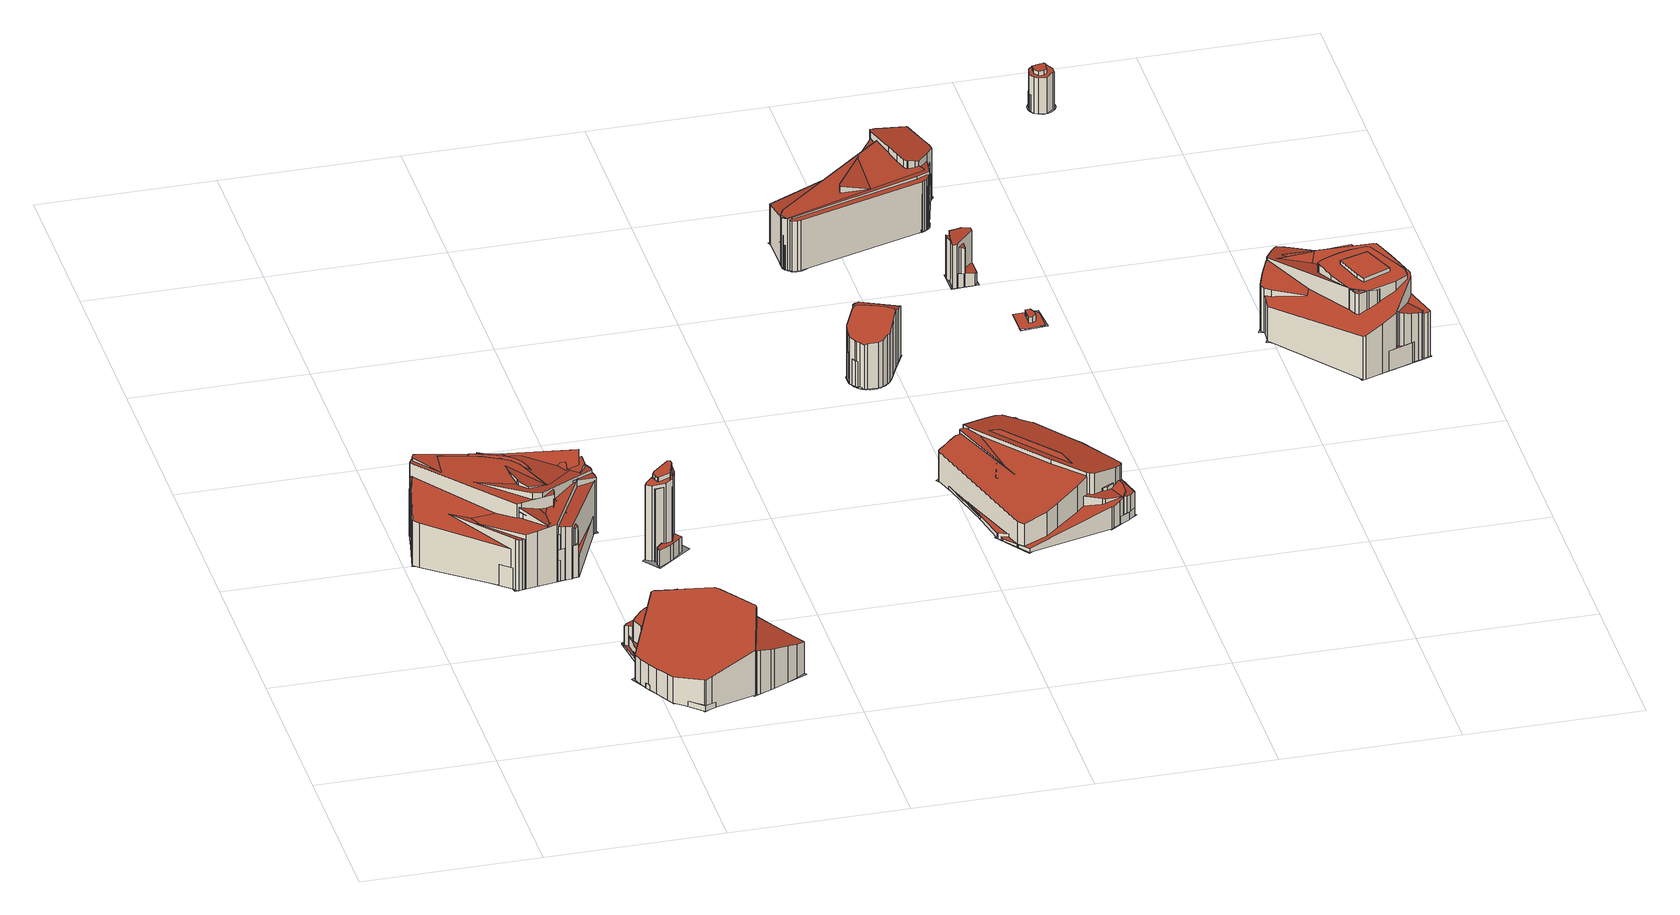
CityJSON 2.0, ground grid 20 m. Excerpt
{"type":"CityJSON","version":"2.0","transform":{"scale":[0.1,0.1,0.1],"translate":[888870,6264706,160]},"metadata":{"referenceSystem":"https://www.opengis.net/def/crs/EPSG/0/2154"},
"CityObjects":{
"building1":{"type":"Building","attributes":{"class":"Building"},"children":["building1-1"]},
"building1-1":{"type":"BuildingPart","parents":["building1"],"geometry":[{"type":"MultiSurface","lod":"2.2","boundaries":[[[0,1,2,3,4,5,6,7,8,9,10,11,12,13,14,15,16,17]],[[18,19,1,0]],[[19,20,2,1]],[[20,21,3,2]],[[21,22,4,3]],[[22,23,5,4]],[[23,24,6,5]],[[24,25,7,6]],[[25,26,8,7]],[[26,27,9,8]],[[27,28,10,9]],[[28,29,11,10]],[[29,30,12,11]],[[30,31,13,12]],[[31,32,14,13]],[[32,33,15,14]],[[33,34,16,15]],[[34,35,17,16]],[[35,18,0,17]],[[36,37,38,39,40,41,42,43,44,45,46]],[[47,48,37,36]],[[48,49,38,37]],[[49,50,39,38]],[[50,51,40,39]],[[51,52,41,40]],[[52,53,42,41]],[[53,54,43,42]],[[54,55,44,43]],[[55,56,45,44]],[[56,57,46,45]],[[57,47,36,46]],[[58,59,60,61,62,63,64,65,66,67,68,69,70,71]],[[72,73,59,58]],[[73,74,60,59]],[[74,75,61,60]],[[75,76,62,61]],[[76,77,63,62]],[[77,78,64,63]],[[78,79,65,64]],[[79,80,66,65]],[[80,81,67,66]],[[81,82,68,67]],[[82,83,69,68]],[[83,84,70,69]],[[84,85,71,70]],[[85,72,58,71]],[[86,87,88,89,90,91,92,93,94,95,96,97,98,99,100,101]],[[102,103,87,86]],[[103,104,88,87]],[[104,105,89,88]],[[105,106,90,89]],[[106,107,91,90]],[[107,108,92,91]],[[108,109,93,92]],[[109,110,94,93]],[[110,111,95,94]],[[111,112,96,95]],[[112,113,97,96]],[[113,114,98,97]],[[114,115,99,98]],[[115,116,100,99]],[[116,117,101,100]],[[117,102,86,101]],[[118,119,120,121,122,123,124,125,126,127,128,129,130]],[[131,132,119,118]],[[132,133,120,119]],[[133,134,121,120]],[[134,135,122,121]],[[135,136,123,122]],[[136,137,124,123]],[[137,138,125,124]],[[138,139,126,125]],[[139,140,127,126]],[[140,141,128,127]],[[141,142,129,128]],[[142,143,130,129]],[[143,131,118,130]],[[144,145,146,147,148,149,150,151,152,153]],[[154,155,145,144]],[[155,156,146,145]],[[156,157,147,146]],[[157,158,148,147]],[[158,159,149,148]],[[159,160,150,149]],[[160,161,151,150]],[[161,162,152,151]],[[162,163,153,152]],[[163,154,144,153]],[[164,165,166,167,168,169,170,171]],[[172,173,165,164]],[[173,174,166,165]],[[174,175,167,166]],[[175,176,168,167]],[[176,177,169,168]],[[177,178,170,169]],[[178,179,171,170]],[[179,172,164,171]],[[180,181,182,183,184,185,186,187,188,189]],[[190,191,181,180]],[[191,192,182,181]],[[192,193,183,182]],[[193,194,184,183]],[[194,195,185,184]],[[195,196,186,185]],[[196,197,187,186]],[[197,57,188,187]],[[57,198,189,188]],[[198,190,180,189]],[[199,200,201,202,203,204,205,206,207,208]],[[209,210,200,199]],[[210,211,201,200]],[[211,212,202,201]],[[212,213,203,202]],[[213,214,204,203]],[[214,215,205,204]],[[215,216,206,205]],[[216,217,207,206]],[[217,218,208,207]],[[218,209,199,208]],[[219,220,221,222,223,224]],[[225,226,220,219]],[[226,227,221,220]],[[227,228,222,221]],[[228,229,223,222]],[[229,230,224,223]],[[230,225,219,224]],[[231,232,233,234,235,236,237]],[[238,239,232,231]],[[239,240,233,232]],[[240,241,234,233]],[[241,242,235,234]],[[242,243,236,235]],[[243,244,237,236]],[[244,238,231,237]],[[245,246,247,248,249,250,251,252,253,254]],[[255,256,246,245]],[[256,257,247,246]],[[257,258,248,247]],[[258,259,249,248]],[[259,260,250,249]],[[260,261,251,250]],[[261,262,252,251]],[[262,263,253,252]],[[263,102,254,253]],[[102,255,245,254]],[[264,265,266,267,268,269]],[[270,271,265,264]],[[271,272,266,265]],[[272,273,267,266]],[[273,274,268,267]],[[274,275,269,268]],[[275,270,264,269]],[[276,277,278,279,280,281,282,283,284,285,286,287,288,289]]],"semantics":{"surfaces":[{"type":"RoofSurface","rf_azimuth":243.93,"rf_slope":17.48},{"type":"WallSurface","on_footprint_edge":true},{"type":"RoofSurface","rf_azimuth":68.18,"rf_slope":12.87},{"type":"RoofSurface","rf_azimuth":166.29,"rf_slope":6.8},{"type":"RoofSurface","rf_azimuth":283.87,"rf_slope":3.32},{"type":"RoofSurface","rf_azimuth":331.69,"rf_slope":8.94},{"type":"RoofSurface","rf_azimuth":49.27,"rf_slope":7.52},{"type":"RoofSurface","rf_azimuth":25.32,"rf_slope":13.85},{"type":"RoofSurface","rf_azimuth":47.59,"rf_slope":1.19},{"type":"RoofSurface","rf_azimuth":213.92,"rf_slope":12.71},{"type":"RoofSurface","rf_azimuth":1.47,"rf_slope":18.39},{"type":"RoofSurface","rf_azimuth":263.68,"rf_slope":17.91},{"type":"RoofSurface","rf_azimuth":240.8,"rf_slope":2.09},{"type":"RoofSurface","rf_azimuth":148.08,"rf_slope":14.8},{"type":"GroundSurface"}],"values":[0,1,1,1,1,1,1,1,1,1,1,1,1,1,1,1,1,1,1,2,1,1,1,1,1,1,1,1,1,1,1,3,1,1,1,1,1,1,1,1,1,1,1,1,1,1,4,1,1,1,1,1,1,1,1,1,1,1,1,1,1,1,1,5,1,1,1,1,1,1,1,1,1,1,1,1,1,6,1,1,1,1,1,1,1,1,1,1,7,1,1,1,1,1,1,1,1,8,1,1,1,1,1,1,1,1,1,1,9,1,1,1,1,1,1,1,1,1,1,10,1,1,1,1,1,1,11,1,1,1,1,1,1,1,12,1,1,1,1,1,1,1,1,1,1,13,1,1,1,1,1,1,14]}}]},
"building2":{"type":"Building","attributes":{"class":"Building"},"children":["building2-1"]},
"building2-1":{"type":"BuildingPart","parents":["building2"],"geometry":[{"type":"MultiSurface","lod":"2.2","boundaries":[[[290,291,292,293,294,295,296,297,298,299,300,301,302,303,304,305,306]],[[307,308,291,290]],[[308,309,292,291]],[[309,310,293,292]],[[310,311,294,293]],[[311,312,295,294]],[[312,313,296,295]],[[313,314,297,296]],[[314,315,298,297]],[[315,316,299,298]],[[316,317,300,299]],[[317,318,301,300]],[[318,319,302,301]],[[319,320,303,302]],[[320,321,304,303]],[[321,322,305,304]],[[322,323,306,305]],[[323,307,290,306]],[[324,325,326,327,328,329,330,331,332,333,334,335,336,337,338,339,340,341,342,343]],[[344,345,325,324]],[[345,346,326,325]],[[346,347,327,326]],[[347,348,328,327]],[[348,349,329,328]],[[349,350,330,329]],[[350,351,331,330]],[[351,352,332,331]],[[352,353,333,332]],[[353,354,334,333]],[[354,355,335,334]],[[355,356,336,335]],[[356,357,337,336]],[[357,358,338,337]],[[358,359,339,338]],[[359,360,340,339]],[[360,361,341,340]],[[361,362,342,341]],[[362,363,343,342]],[[363,344,324,343]],[[364,365,366,367,368,369,370,371,372,373,374,375,376]],[[377,378,365,364]],[[378,379,366,365]],[[379,380,367,366]],[[380,381,368,367]],[[381,382,369,368]],[[382,383,370,369]],[[383,384,371,370]],[[384,385,372,371]],[[385,386,373,372]],[[386,387,374,373]],[[387,388,375,374]],[[388,389,376,375]],[[389,377,364,376]],[[390,391,392,393,394,395,396,397,398,399,400,401,402,403,404,405]],[[406,407,391,390]],[[407,408,392,391]],[[408,409,393,392]],[[409,410,394,393]],[[410,353,395,394]],[[353,411,396,395]],[[411,412,397,396]],[[412,413,398,397]],[[413,414,399,398]],[[414,415,400,399]],[[415,416,401,400]],[[416,417,402,401]],[[417,418,403,402]],[[418,419,404,403]],[[419,420,405,404]],[[420,406,390,405]],[[421,422,423,424,425,426,427,428,429,430,431]],[[432,433,422,421]],[[433,434,423,422]],[[434,435,424,423]],[[435,436,425,424]],[[436,437,426,425]],[[437,438,427,426]],[[438,439,428,427]],[[439,440,429,428]],[[440,441,430,429]],[[441,442,431,430]],[[442,432,421,431]],[[443,444,445,446,447,448,449,450,451,452,453,454,455]],[[456,457,444,443]],[[457,458,445,444]],[[458,459,446,445]],[[459,460,447,446]],[[460,461,448,447]],[[461,462,449,448]],[[462,463,450,449]],[[463,464,451,450]],[[464,465,452,451]],[[465,466,453,452]],[[466,467,454,453]],[[467,468,455,454]],[[468,456,443,455]],[[469,470,471,472,473,474,475,476]],[[477,478,470,469]],[[478,458,471,470]],[[458,479,472,471]],[[479,480,473,472]],[[480,481,474,473]],[[481,482,475,474]],[[482,483,476,475]],[[483,477,469,476]],[[484,485,486,487,488,489,490,491,492,493,494,495,496,497,498,456,499,500,501]]],"semantics":{"surfaces":[{"type":"RoofSurface","rf_azimuth":207.4,"rf_slope":17.9},{"type":"WallSurface","on_footprint_edge":true},{"type":"RoofSurface","rf_azimuth":32.47,"rf_slope":13.59},{"type":"RoofSurface","rf_azimuth":210.24,"rf_slope":16.22},{"type":"RoofSurface","rf_azimuth":59.75,"rf_slope":1.29},{"type":"RoofSurface","rf_azimuth":123.87,"rf_slope":18.59},{"type":"RoofSurface","rf_azimuth":122.78,"rf_slope":5.75},{"type":"RoofSurface","rf_azimuth":227.84,"rf_slope":3.26},{"type":"GroundSurface"}],"values":[0,1,1,1,1,1,1,1,1,1,1,1,1,1,1,1,1,1,2,1,1,1,1,1,1,1,1,1,1,1,1,1,1,1,1,1,1,1,1,3,1,1,1,1,1,1,1,1,1,1,1,1,1,4,1,1,1,1,1,1,1,1,1,1,1,1,1,1,1,1,5,1,1,1,1,1,1,1,1,1,1,1,6,1,1,1,1,1,1,1,1,1,1,1,1,1,7,1,1,1,1,1,1,1,1,8]}}]},
"building3":{"type":"Building","attributes":{"class":"Building"},"children":["building3-1"]},
"building3-1":{"type":"BuildingPart","parents":["building3"],"geometry":[{"type":"MultiSurface","lod":"2.2","boundaries":[[[502,503,504,505,506,507,508,509]],[[510,511,503,502]],[[511,512,504,503]],[[512,513,505,504]],[[513,514,506,505]],[[514,515,507,506]],[[515,516,508,507]],[[516,517,509,508]],[[517,510,502,509]],[[518,519,520,521,522,523,524,525]],[[526,527,519,518]],[[527,528,520,519]],[[528,529,521,520]],[[529,530,522,521]],[[530,531,523,522]],[[531,532,524,523]],[[532,533,525,524]],[[533,526,518,525]],[[534,535,536,537,538,539,540,541,542]],[[543,544,535,534]],[[544,545,536,535]],[[545,546,537,536]],[[546,547,538,537]],[[547,548,539,538]],[[548,549,540,539]],[[549,550,541,540]],[[550,551,542,541]],[[551,543,534,542]],[[552,553,554,555,556,557,558,559]],[[560,561,553,552]],[[561,562,554,553]],[[562,563,555,554]],[[563,564,556,555]],[[564,565,557,556]],[[565,566,558,557]],[[566,567,559,558]],[[567,560,552,559]],[[568,569,570,571]]],"semantics":{"surfaces":[{"type":"RoofSurface","rf_azimuth":249.09,"rf_slope":17.96},{"type":"WallSurface","on_footprint_edge":true},{"type":"RoofSurface","rf_azimuth":351.91,"rf_slope":4.86},{"type":"RoofSurface","rf_azimuth":251.29,"rf_slope":13.87},{"type":"RoofSurface","rf_azimuth":246.13,"rf_slope":12.36},{"type":"GroundSurface"}],"values":[0,1,1,1,1,1,1,1,1,2,1,1,1,1,1,1,1,1,3,1,1,1,1,1,1,1,1,1,4,1,1,1,1,1,1,1,1,5]}}]},
"building4":{"type":"Building","attributes":{"class":"Building"},"children":["building4-1"]},
"building4-1":{"type":"BuildingPart","parents":["building4"],"geometry":[{"type":"MultiSurface","lod":"2.2","boundaries":[[[572,573,574,575,576,577,578,579,580,581,582,583,584,585,586,587,588,589,590,591]],[[592,593,573,572]],[[593,594,574,573]],[[594,595,575,574]],[[595,596,576,575]],[[596,597,577,576]],[[597,598,578,577]],[[598,599,579,578]],[[599,600,580,579]],[[600,601,581,580]],[[601,602,582,581]],[[602,603,583,582]],[[603,604,584,583]],[[604,605,585,584]],[[605,606,586,585]],[[606,607,587,586]],[[607,608,588,587]],[[608,609,589,588]],[[609,610,590,589]],[[610,611,591,590]],[[611,592,572,591]],[[612,613,614,615,616,617,618,619,620]],[[621,622,613,612]],[[622,623,614,613]],[[623,624,615,614]],[[624,625,616,615]],[[625,626,617,616]],[[626,627,618,617]],[[627,628,619,618]],[[628,629,620,619]],[[629,621,612,620]],[[630,631,632,633,634,635,636,637,638,639,640]],[[641,592,631,630]],[[592,594,632,631]],[[594,642,633,632]],[[642,643,634,633]],[[643,644,635,634]],[[644,645,636,635]],[[645,646,637,636]],[[646,647,638,637]],[[647,648,639,638]],[[648,649,640,639]],[[649,641,630,640]],[[650,651,652,653,654,655,656]],[[657,651,650]],[[658,652,651]],[[658,643,653,652]],[[643,659,654,653]],[[659,660,655,654]],[[660,661,656,655]],[[661,657,650,656]],[[662,663,664,648,611,665,666,667,668,669,670,671,672,673,674,675,676,677,678,658,679,680,681,682,683,684,685,686,687,688,689,690,691,692,693,694,695,696,603,697,698,699,700]]],"semantics":{"surfaces":[{"type":"RoofSurface","rf_azimuth":244.62,"rf_slope":16.17},{"type":"WallSurface","on_footprint_edge":true},{"type":"RoofSurface","rf_azimuth":64.57,"rf_slope":18.96},{"type":"RoofSurface","rf_azimuth":246.04,"rf_slope":14.29},{"type":"RoofSurface","rf_azimuth":198.31,"rf_slope":19.54},{"type":"GroundSurface"}],"values":[0,1,1,1,1,1,1,1,1,1,1,1,1,1,1,1,1,1,1,1,1,2,1,1,1,1,1,1,1,1,1,3,1,1,1,1,1,1,1,1,1,1,1,4,1,1,1,1,1,1,1,5]}}]},
"building5":{"type":"Building","attributes":{"class":"Building"},"children":["building5-1"]},
"building5-1":{"type":"BuildingPart","parents":["building5"],"geometry":[{"type":"MultiSurface","lod":"2.2","boundaries":[[[701,702,703,704,705,706,707,708,709,710,711,712,713,714,715,716,717,718]],[[719,720,702,701]],[[720,721,703,702]],[[721,722,704,703]],[[722,723,705,704]],[[723,724,706,705]],[[724,725,707,706]],[[725,726,708,707]],[[726,727,709,708]],[[727,728,710,709]],[[728,729,711,710]],[[729,730,712,711]],[[730,731,713,712]],[[731,732,714,713]],[[732,733,715,714]],[[733,734,716,715]],[[734,735,717,716]],[[735,736,718,717]],[[736,719,701,718]],[[737,738,739,740,741,742,743,744,745,746,747,748,749,750,751,752,753]],[[754,755,738,737]],[[755,756,739,738]],[[756,757,740,739]],[[757,758,741,740]],[[758,759,742,741]],[[759,760,743,742]],[[760,761,744,743]],[[761,762,745,744]],[[762,763,746,745]],[[763,764,747,746]],[[764,765,748,747]],[[765,766,749,748]],[[766,767,750,749]],[[767,768,751,750]],[[768,769,752,751]],[[769,770,753,752]],[[770,754,737,753]],[[771,772,773,774,775,776,777,778,779,780,781,782,783,784,785,786]],[[754,787,772,771]],[[787,788,773,772]],[[788,789,774,773]],[[789,790,775,774]],[[790,791,776,775]],[[791,792,777,776]],[[792,793,778,777]],[[793,794,779,778]],[[794,795,780,779]],[[795,796,781,780]],[[796,797,782,781]],[[797,798,783,782]],[[798,799,784,783]],[[799,800,785,784]],[[800,801,786,785]],[[801,754,771,786]],[[802,803,804,805,806,807,808,809,810,811,812,813,814,815]],[[816,817,803,802]],[[817,818,804,803]],[[818,819,805,804]],[[819,820,806,805]],[[820,821,807,806]],[[821,822,808,807]],[[822,823,809,808]],[[823,824,810,809]],[[824,825,811,810]],[[825,826,812,811]],[[826,827,813,812]],[[827,828,814,813]],[[828,829,815,814]],[[829,816,802,815]],[[830,831,832,833,834,835,836,837,838,839,840,841,842,843,844]],[[845,846,831,830]],[[846,847,832,831]],[[847,848,833,832]],[[848,849,834,833]],[[849,790,835,834]],[[790,850,836,835]],[[850,851,837,836]],[[851,852,838,837]],[[852,853,839,838]],[[853,854,840,839]],[[854,855,841,840]],[[855,856,842,841]],[[856,857,843,842]],[[857,858,844,843]],[[858,845,830,844]],[[859,860,861,862,863,864,865,866,867,868,869]],[[870,871,860,859]],[[871,872,861,860]],[[872,873,862,861]],[[873,874,863,862]],[[874,875,864,863]],[[875,876,865,864]],[[876,877,866,865]],[[877,878,867,866]],[[878,879,868,867]],[[879,880,869,868]],[[880,870,859,869]],[[881,882,883,731,884,885,731,886,887,888,889,890,891,892,893,894,895,896,897,898,899]]],"semantics":{"surfaces":[{"type":"RoofSurface","rf_azimuth":47.45,"rf_slope":13.22},{"type":"WallSurface","on_footprint_edge":true},{"type":"RoofSurface","rf_azimuth":203.63,"rf_slope":14.9},{"type":"RoofSurface","rf_azimuth":196.4,"rf_slope":11.99},{"type":"RoofSurface","rf_azimuth":30.81,"rf_slope":6.17},{"type":"RoofSurface","rf_azimuth":122.48,"rf_slope":1.97},{"type":"RoofSurface","rf_azimuth":326,"rf_slope":4.4},{"type":"GroundSurface"}],"values":[0,1,1,1,1,1,1,1,1,1,1,1,1,1,1,1,1,1,1,2,1,1,1,1,1,1,1,1,1,1,1,1,1,1,1,1,1,3,1,1,1,1,1,1,1,1,1,1,1,1,1,1,1,1,4,1,1,1,1,1,1,1,1,1,1,1,1,1,1,5,1,1,1,1,1,1,1,1,1,1,1,1,1,1,1,6,1,1,1,1,1,1,1,1,1,1,1,7]}}]},
"building6":{"type":"Building","attributes":{"class":"Building"},"children":["building6-1"]},
"building6-1":{"type":"BuildingPart","parents":["building6"],"geometry":[{"type":"MultiSurface","lod":"2.2","boundaries":[[[900,901,902,903,904,905,906,907,908]],[[909,910,901,900]],[[910,911,902,901]],[[911,912,903,902]],[[912,913,904,903]],[[913,914,905,904]],[[914,915,906,905]],[[915,916,907,906]],[[916,917,908,907]],[[917,909,900,908]],[[918,919,920,921,922,923,924,925,926,927,928,929,930,931,932,933]],[[934,935,919,918]],[[935,936,920,919]],[[936,937,921,920]],[[937,938,922,921]],[[938,939,923,922]],[[939,940,924,923]],[[940,941,925,924]],[[941,942,926,925]],[[942,943,927,926]],[[943,944,928,927]],[[944,945,929,928]],[[945,915,930,929]],[[915,946,931,930]],[[946,947,932,931]],[[947,948,933,932]],[[948,934,918,933]],[[949,950,951,952,953,954,955,956,957,958,959,960,961]],[[962,963,950,949]],[[963,964,951,950]],[[964,965,952,951]],[[965,966,953,952]],[[966,967,954,953]],[[967,968,955,954]],[[968,969,956,955]],[[969,970,957,956]],[[970,971,958,957]],[[971,972,959,958]],[[972,973,960,959]],[[973,974,961,960]],[[974,962,949,961]],[[975,976,977,978,979,980,981,982,983]],[[917,976,975]],[[984,978,977]],[[984,985,979,978]],[[985,986,980,979]],[[986,987,981,980]],[[987,988,982,981]],[[988,989,983,982]],[[989,917,975,983]],[[990,991,992,993,994,995,996]],[[997,998,991,990]],[[998,999,992,991]],[[999,1000,993,992]],[[1000,1001,994,993]],[[1001,1002,995,994]],[[1002,1003,996,995]],[[1003,997,990,996]],[[1004,1005,1006,1007,1008,1009]],[[1010,1011,1005,1004]],[[1011,1012,1006,1005]],[[1012,1013,1007,1006]],[[1013,1014,1008,1007]],[[1014,972,1009,1008]],[[972,1010,1004,1009]],[[1015,1016,1017,1018,1019,1020,1021,1022,1023,1024]],[[1025,1026,1016,1015]],[[1026,1027,1017,1016]],[[1027,1028,1018,1017]],[[1028,1029,1019,1018]],[[1029,1030,1020,1019]],[[1030,1031,1021,1020]],[[1031,1032,1022,1021]],[[1032,1033,1023,1022]],[[1033,1010,1024,1023]],[[1010,1025,1015,1024]],[[1034,1035,1036,1037,1038,1039,1040,1041]],[[1011,998,1035,1034]],[[998,1042,1036,1035]],[[1042,1043,1037,1036]],[[1043,1014,1038,1037]],[[1014,1044,1039,1038]],[[1044,1045,1040,1039]],[[1045,1046,1041,1040]],[[1046,1011,1034,1041]],[[1047,1048,1049,1050,1051,1052]],[[1053,966,1048,1047]],[[966,1029,1049,1048]],[[1029,1054,1050,1049]],[[1054,1055,1051,1050]],[[1055,1056,1052,1051]],[[1056,1053,1047,1052]],[[1057,1058,1059,1060,1061,1062,1063,1064,1065,1066,1067,1068,1069,1070,1071,962,997,909,1072,1073,1074,1075,998,1076,910,1077,1078,1079,1080,1081,1082,1083,1084,1085,1086,1087,1088,1089,1090,1091,1092,1093,1094,1095,1096,1097,1098,1099,1100,1101,1102,1103,1104,1105,1106,1107,1108,1109,1110,1111,1112,1113,1114,1115,1116,1117,1118,1119,1120,1121,1122,1123,1124,1125,1126,1127,1128,1129,1130,1131,1132,1133,1134,1135,1136,1137,1138,1139,1140,1141,1142,1143,1144,1145,1146,1147,1148,1149,1150,1151,1152,1153,1154,1155,1156,1157,1158,1159,1160,1161,1162,1163,1164,1165,1166,1167,1168,1169,1170,1171]]],"semantics":{"surfaces":[{"type":"RoofSurface","rf_azimuth":109.28,"rf_slope":15.43},{"type":"WallSurface","on_footprint_edge":true},{"type":"RoofSurface","rf_azimuth":16.4,"rf_slope":14.07},{"type":"RoofSurface","rf_azimuth":287.17,"rf_slope":4.71},{"type":"RoofSurface","rf_azimuth":286.15,"rf_slope":19.5},{"type":"RoofSurface","rf_azimuth":132.93,"rf_slope":16},{"type":"RoofSurface","rf_azimuth":144.01,"rf_slope":5.18},{"type":"RoofSurface","rf_azimuth":76.67,"rf_slope":5.23},{"type":"RoofSurface","rf_azimuth":300.24,"rf_slope":18.59},{"type":"RoofSurface","rf_azimuth":343.13,"rf_slope":15.36},{"type":"GroundSurface"}],"values":[0,1,1,1,1,1,1,1,1,1,2,1,1,1,1,1,1,1,1,1,1,1,1,1,1,1,1,3,1,1,1,1,1,1,1,1,1,1,1,1,1,4,1,1,1,1,1,1,1,1,5,1,1,1,1,1,1,1,6,1,1,1,1,1,1,7,1,1,1,1,1,1,1,1,1,1,8,1,1,1,1,1,1,1,1,9,1,1,1,1,1,1,10]}}]},
"building7":{"type":"Building","attributes":{"class":"Building"},"children":["building7-1"]},
"building7-1":{"type":"BuildingPart","parents":["building7"],"geometry":[{"type":"MultiSurface","lod":"2.2","boundaries":[[[1172,1173,1174,1175,1176,1177,1178,1179,1180,1181]],[[1182,1183,1173,1172]],[[1183,1184,1174,1173]],[[1184,1185,1175,1174]],[[1185,1186,1176,1175]],[[1186,1187,1177,1176]],[[1187,1188,1178,1177]],[[1188,1189,1179,1178]],[[1189,1190,1180,1179]],[[1190,1191,1181,1180]],[[1191,1182,1172,1181]],[[1192,1193,1194,1195,1196,1197,1198,1199,1200,1201,1202]],[[1203,1204,1193,1192]],[[1204,1205,1194,1193]],[[1205,1206,1195,1194]],[[1206,1207,1196,1195]],[[1207,1208,1197,1196]],[[1208,1209,1198,1197]],[[1209,1210,1199,1198]],[[1210,1211,1200,1199]],[[1211,1212,1201,1200]],[[1212,1213,1202,1201]],[[1213,1203,1192,1202]],[[1214,1215,1216,1217,1218,1219,1220]],[[1221,1222,1215,1214]],[[1222,1223,1216,1215]],[[1223,1224,1217,1216]],[[1224,1225,1218,1217]],[[1225,1226,1219,1218]],[[1226,1227,1220,1219]],[[1227,1221,1214,1220]],[[1228,1229,1230,1231]]],"semantics":{"surfaces":[{"type":"RoofSurface","rf_azimuth":329.8,"rf_slope":9.79},{"type":"WallSurface","on_footprint_edge":true},{"type":"RoofSurface","rf_azimuth":2.1,"rf_slope":8.62},{"type":"RoofSurface","rf_azimuth":327.45,"rf_slope":9.77},{"type":"GroundSurface"}],"values":[0,1,1,1,1,1,1,1,1,1,1,2,1,1,1,1,1,1,1,1,1,1,1,3,1,1,1,1,1,1,1,4]}}]},
"building8":{"type":"Building","attributes":{"class":"Building"},"children":["building8-1"]},
"building8-1":{"type":"BuildingPart","parents":["building8"],"geometry":[{"type":"MultiSurface","lod":"2.2","boundaries":[[[1232,1233,1234,1235,1236,1237,1238,1239,1240,1241,1242,1243,1244]],[[1245,1246,1233,1232]],[[1246,1247,1234,1233]],[[1247,1248,1235,1234]],[[1248,1249,1236,1235]],[[1249,1250,1237,1236]],[[1250,1251,1238,1237]],[[1251,1252,1239,1238]],[[1252,1253,1240,1239]],[[1253,1254,1241,1240]],[[1254,1255,1242,1241]],[[1255,1256,1243,1242]],[[1256,1257,1244,1243]],[[1257,1245,1232,1244]],[[1258,1259,1260,1261,1262,1263,1264,1265,1266,1267]],[[1268,1269,1259,1258]],[[1269,1270,1260,1259]],[[1270,1271,1261,1260]],[[1271,1272,1262,1261]],[[1272,1273,1263,1262]],[[1273,1274,1264,1263]],[[1274,1275,1265,1264]],[[1275,1276,1266,1265]],[[1276,1277,1267,1266]],[[1277,1268,1258,1267]],[[1278,1279,1256,1280]]],"semantics":{"surfaces":[{"type":"RoofSurface","rf_azimuth":239.46,"rf_slope":1.32},{"type":"WallSurface","on_footprint_edge":true},{"type":"RoofSurface","rf_azimuth":194.77,"rf_slope":6.27},{"type":"GroundSurface"}],"values":[0,1,1,1,1,1,1,1,1,1,1,1,1,1,2,1,1,1,1,1,1,1,1,1,1,3]}}]},
"building9":{"type":"Building","attributes":{"class":"Building"},"children":["building9-1"]},
"building9-1":{"type":"BuildingPart","parents":["building9"],"geometry":[{"type":"MultiSurface","lod":"2.2","boundaries":[[[1281,1282,1283,1284,1285,1286,1287,1288,1289,1290,1291,1292,1293]],[[1294,1295,1282,1281]],[[1295,1296,1283,1282]],[[1296,1297,1284,1283]],[[1297,1298,1285,1284]],[[1298,1299,1286,1285]],[[1299,1300,1287,1286]],[[1300,1301,1288,1287]],[[1301,1302,1289,1288]],[[1302,1303,1290,1289]],[[1303,1304,1291,1290]],[[1304,1305,1292,1291]],[[1305,1306,1293,1292]],[[1306,1294,1281,1293]],[[1307,1308,1309,1310,1311,1312,1313,1314,1315,1316,1317]],[[1318,1319,1308,1307]],[[1319,1320,1309,1308]],[[1320,1321,1310,1309]],[[1321,1322,1311,1310]],[[1322,1323,1312,1311]],[[1323,1324,1313,1312]],[[1324,1325,1314,1313]],[[1325,1326,1315,1314]],[[1326,1327,1316,1315]],[[1327,1328,1317,1316]],[[1328,1318,1307,1317]],[[1329,1330,1331,1332,1333,1334,1335,1336,1337]],[[1338,1339,1330,1329]],[[1339,1340,1331,1330]],[[1340,1341,1332,1331]],[[1341,1342,1333,1332]],[[1342,1343,1334,1333]],[[1343,1344,1335,1334]],[[1344,1345,1336,1335]],[[1345,1346,1337,1336]],[[1346,1338,1329,1337]],[[1347,1348,1349,1350,1351,1352,1353,1354,1355,1356,1357,1358,1359,1360,1361,1295,1296,1362]]],"semantics":{"surfaces":[{"type":"RoofSurface","rf_azimuth":184.64,"rf_slope":3.96},{"type":"WallSurface","on_footprint_edge":true},{"type":"RoofSurface","rf_azimuth":161.16,"rf_slope":4.45},{"type":"RoofSurface","rf_azimuth":126.12,"rf_slope":12.48},{"type":"GroundSurface"}],"values":[0,1,1,1,1,1,1,1,1,1,1,1,1,1,2,1,1,1,1,1,1,1,1,1,1,1,3,1,1,1,1,1,1,1,1,1,4]}}]},
"building10":{"type":"Building","attributes":{"class":"Building"},"children":["building10-1"]},
"building10-1":{"type":"BuildingPart","parents":["building10"],"geometry":[{"type":"MultiSurface","lod":"2.2","boundaries":[[[1363,1364,1365,1366,1367,1368,1369,1370,1371,1372,1373,1374,1375,1376,1377,1378,1379,1380,1381,1382,1383,1384,1385]],[[1386,1387,1364,1363]],[[1387,1388,1365,1364]],[[1388,1389,1366,1365]],[[1389,1390,1367,1366]],[[1390,1391,1368,1367]],[[1391,1392,1369,1368]],[[1392,1393,1370,1369]],[[1393,1394,1371,1370]],[[1394,1395,1372,1371]],[[1395,1396,1373,1372]],[[1396,1397,1374,1373]],[[1397,1398,1375,1374]],[[1398,1399,1376,1375]],[[1399,1400,1377,1376]],[[1400,1401,1378,1377]],[[1401,1402,1379,1378]],[[1402,1403,1380,1379]],[[1403,1404,1381,1380]],[[1404,1405,1382,1381]],[[1405,1406,1383,1382]],[[1406,1407,1384,1383]],[[1407,1408,1385,1384]],[[1408,1386,1363,1385]],[[1409,1410,1411,1412,1413,1414,1415,1416,1417,1418,1419,1420,1421,1422,1423]],[[1424,1425,1410,1409]],[[1425,1426,1411,1410]],[[1426,1427,1412,1411]],[[1427,1428,1413,1412]],[[1428,1429,1414,1413]],[[1429,1430,1415,1414]],[[1430,1431,1416,1415]],[[1431,1432,1417,1416]],[[1432,1433,1418,1417]],[[1433,1434,1419,1418]],[[1434,1435,1420,1419]],[[1435,1436,1421,1420]],[[1436,1437,1422,1421]],[[1437,1438,1423,1422]],[[1438,1424,1409,1423]],[[1439,1440,1441,1442,1443,1444,1445,1446,1447,1448,1449,1450,1451,1452,1453,1454,1455,1456]],[[1457,1458,1440,1439]],[[1458,1459,1441,1440]],[[1459,1460,1442,1441]],[[1460,1461,1443,1442]],[[1461,1462,1444,1443]],[[1462,1463,1445,1444]],[[1463,1464,1446,1445]],[[1464,1465,1447,1446]],[[1465,1466,1448,1447]],[[1466,1467,1449,1448]],[[1467,1468,1450,1449]],[[1468,1469,1451,1450]],[[1469,1470,1452,1451]],[[1470,1471,1453,1452]],[[1471,1472,1454,1453]],[[1472,1473,1455,1454]],[[1473,1474,1456,1455]],[[1474,1457,1439,1456]],[[1475,1476,1477,1478,1479,1480,1481,1482,1483,1484,1485]],[[1486,1487,1476,1475]],[[1487,1488,1477,1476]],[[1488,1489,1478,1477]],[[1489,1490,1479,1478]],[[1490,1491,1480,1479]],[[1491,1492,1481,1480]],[[1492,1493,1482,1481]],[[1493,1494,1483,1482]],[[1494,1495,1484,1483]],[[1495,1496,1485,1484]],[[1496,1486,1475,1485]],[[1497,1498,1499,1500,1501,1502,1503]],[[1504,1505,1498,1497]],[[1505,1506,1499,1498]],[[1506,1507,1500,1499]],[[1507,1508,1501,1500]],[[1508,1509,1502,1501]],[[1509,1510,1503,1502]],[[1510,1504,1497,1503]],[[1511,1512,1513,1514,1515,1516,1517,1518,1519,1520,1521,1522,1523,1524,1525,1526,1527,1528]],[[1529,1530,1512,1511]],[[1530,1531,1513,1512]],[[1531,1532,1514,1513]],[[1532,1533,1515,1514]],[[1533,1534,1516,1515]],[[1534,1535,1517,1516]],[[1535,1536,1518,1517]],[[1536,1537,1519,1518]],[[1537,1538,1520,1519]],[[1538,1539,1521,1520]],[[1539,1540,1522,1521]],[[1540,1541,1523,1522]],[[1541,1542,1524,1523]],[[1542,1543,1525,1524]],[[1543,1544,1526,1525]],[[1544,1545,1527,1526]],[[1545,1546,1528,1527]],[[1546,1529,1511,1528]],[[1547,1548,1549,1550,1551,1552,1553,1554,1555,1556,1557,1558,1559,1560,1561,1562]],[[1563,1564,1548,1547]],[[1564,1565,1549,1548]],[[1565,1566,1550,1549]],[[1566,1567,1551,1550]],[[1567,1568,1552,1551]],[[1568,1569,1553,1552]],[[1569,1570,1554,1553]],[[1570,1571,1555,1554]],[[1571,1572,1556,1555]],[[1572,1573,1557,1556]],[[1573,1574,1558,1557]],[[1574,1575,1559,1558]],[[1575,1576,1560,1559]],[[1576,1577,1561,1560]],[[1577,1578,1562,1561]],[[1578,1563,1547,1562]],[[1579,1580,1581,1582,1583,1584,1585,1586,1587,1588]]],"semantics":{"surfaces":[{"type":"RoofSurface","rf_azimuth":61.32,"rf_slope":15.38},{"type":"WallSurface","on_footprint_edge":true},{"type":"RoofSurface","rf_azimuth":205.33,"rf_slope":18.78},{"type":"RoofSurface","rf_azimuth":192.16,"rf_slope":1},{"type":"RoofSurface","rf_azimuth":240.14,"rf_slope":14.12},{"type":"RoofSurface","rf_azimuth":198.58,"rf_slope":1.11},{"type":"RoofSurface","rf_azimuth":20.08,"rf_slope":16.94},{"type":"RoofSurface","rf_azimuth":234.64,"rf_slope":0.741},{"type":"GroundSurface"}],"values":[0,1,1,1,1,1,1,1,1,1,1,1,1,1,1,1,1,1,1,1,1,1,1,1,2,1,1,1,1,1,1,1,1,1,1,1,1,1,1,1,3,1,1,1,1,1,1,1,1,1,1,1,1,1,1,1,1,1,1,4,1,1,1,1,1,1,1,1,1,1,1,5,1,1,1,1,1,1,1,6,1,1,1,1,1,1,1,1,1,1,1,1,1,1,1,1,1,1,7,1,1,1,1,1,1,1,1,1,1,1,1,1,1,1,1,8]}}]}
},
"vertices":[
[10,401,59],[16,396,58],[106,327,51],[171,337,63],[174,339,64],[150,415,82],[143,434,87],[142,437,87],[139,442,88],[133,448,89],[124,454,90],[94,467,89],[90,468,89],[39,473,83],[35,473,83],[31,473,82],[24,458,77],[19,442,72],[10,401,3],[16,396,3],[106,327,3],[171,337,3],[174,339,3],[150,415,3],[143,434,3],[142,437,3],[139,442,3],[133,448,3],[124,454,3],[94,467,3],[90,468,3],[39,473,3],[35,473,3],[31,473,3],[24,458,3],[19,442,3],[23,463,83],[23,460,84],[132,369,94],[144,370,92],[212,429,74],[212,436,73],[201,478,65],[198,479,65],[52,498,73],[45,493,75],[35,479,79],[23,463,3],[23,460,3],[132,369,3],[144,370,3],[212,429,3],[212,436,3],[201,478,3],[198,479,3],[52,498,3],[45,493,3],[35,479,3],[18,430,55],[114,326,70],[127,328,71],[150,332,74],[207,439,77],[207,453,77],[205,454,76],[203,455,76],[190,460,75],[151,471,70],[51,497,57],[49,497,57],[40,485,57],[23,455,55],[18,430,3],[114,326,3],[127,328,3],[150,332,3],[207,439,3],[207,453,3],[205,454,3],[203,455,3],[190,460,3],[151,471,3],[51,497,3],[49,497,3],[40,485,3],[23,455,3],[22,460,93],[114,364,86],[119,364,86],[157,372,86],[157,374,86],[158,377,87],[158,381,87],[145,410,89],[136,431,90],[135,433,90],[127,442,91],[118,447,91],[100,455,92],[91,458,92],[30,472,94],[24,465,93],[22,460,3],[114,364,3],[119,364,3],[157,372,3],[157,374,3],[158,377,3],[158,381,3],[145,410,3],[136,431,3],[135,433,3],[127,442,3],[118,447,3],[100,455,3],[91,458,3],[30,472,3],[24,465,3],[26,463,97],[113,367,77],[135,343,72],[154,334,69],[159,334,69],[167,334,67],[213,419,67],[205,466,72],[203,468,72],[201,469,73],[32,470,96],[28,469,97],[26,466,97],[26,463,3],[113,367,3],[135,343,3],[154,334,3],[159,334,3],[167,334,3],[213,419,3],[205,466,3],[203,468,3],[201,469,3],[32,470,3],[28,469,3],[26,466,3],[19,435,62],[103,327,66],[106,324,66],[110,325,65],[170,355,57],[184,380,53],[183,477,44],[66,492,52],[38,482,56],[22,463,59],[19,435,3],[103,327,3],[106,324,3],[110,325,3],[170,355,3],[184,380,3],[183,477,3],[66,492,3],[38,482,3],[22,463,3],[118,458,88],[120,419,92],[123,400,94],[124,394,94],[132,383,93],[214,418,71],[214,422,71],[202,476,68],[118,458,3],[120,419,3],[123,400,3],[124,394,3],[132,383,3],[214,418,3],[214,422,3],[202,476,3],[12,406,29],[106,325,29],[175,337,28],[212,418,26],[210,442,26],[204,466,26],[61,494,27],[43,490,28],[35,479,28],[17,435,29],[12,406,3],[106,325,3],[175,337,3],[212,418,3],[210,442,3],[204,466,3],[61,494,3],[43,490,3],[17,435,3],[11,400,40],[104,337,50],[170,351,64],[187,440,78],[187,444,79],[100,479,67],[47,493,59],[21,448,48],[17,429,45],[11,403,41],[11,400,3],[104,337,3],[170,351,3],[187,440,3],[187,444,3],[100,479,3],[47,493,3],[21,448,3],[17,429,3],[11,403,3],[90,434,90],[106,377,85],[140,333,74],[168,371,64],[165,474,64],[98,472,87],[90,434,3],[106,377,3],[140,333,3],[168,371,3],[165,474,3],[98,472,3],[15,420,64],[106,326,38],[174,336,43],[205,458,83],[93,473,84],[33,466,80],[22,461,78],[15,420,3],[106,326,3],[174,336,3],[205,458,3],[93,473,3],[33,466,3],[22,461,3],[16,428,37],[19,408,36],[104,336,35],[173,340,37],[196,415,39],[202,480,42],[55,496,39],[48,496,39],[33,478,38],[22,460,38],[16,428,3],[19,408,3],[104,336,3],[173,340,3],[196,415,3],[202,480,3],[55,496,3],[48,496,3],[33,478,3],[12,409,24],[105,333,56],[155,400,58],[155,407,57],[42,488,20],[22,462,19],[12,409,3],[105,333,3],[155,400,3],[155,407,3],[42,488,3],[22,462,3],[49,500,3],[23,464,3],[9,399,3],[54,380,3],[60,396,3],[91,383,3],[102,324,3],[175,336,3],[167,376,3],[185,379,3],[180,409,3],[216,416,3],[202,481,3],[130,468,3],
[173,88,56],[176,79,55],[182,67,55],[188,56,55],[196,41,56],[200,34,56],[229,12,61],[231,11,61],[237,13,63],[289,28,80],[304,85,93],[305,88,94],[305,92,94],[277,135,93],[273,141,92],[214,169,80],[211,169,79],[173,88,24],[176,79,24],[182,67,24],[188,56,24],[196,41,24],[200,34,24],[229,12,24],[231,11,24],[237,13,24],[289,28,24],[304,85,24],[305,88,24],[305,92,24],[277,135,24],[273,141,24],[214,169,24],[211,169,24],[219,166,75],[219,156,76],[228,140,77],[290,29,78],[294,29,78],[307,34,74],[311,36,73],[328,44,69],[339,50,66],[349,57,63],[348,60,63],[342,71,62],[326,99,62],[314,120,62],[264,184,64],[254,186,65],[249,185,66],[243,185,68],[224,176,73],[220,173,74],[219,166,24],[219,156,24],[228,140,24],[290,29,24],[294,29,24],[307,34,24],[311,36,24],[328,44,24],[339,50,24],[349,57,24],[348,60,24],[342,71,24],[326,99,24],[314,120,24],[264,184,24],[254,186,24],[249,185,24],[243,185,24],[224,176,24],[220,173,24],[185,143,63],[190,132,62],[196,122,62],[204,108,62],[304,86,84],[300,96,85],[298,100,85],[293,108,85],[215,158,72],[209,158,71],[199,155,68],[195,153,66],[186,145,63],[185,143,24],[190,132,24],[196,122,24],[204,108,24],[304,86,24],[300,96,24],[298,100,24],[293,108,24],[215,158,24],[209,158,24],[199,155,24],[195,153,24],[186,145,24],[177,81,30],[180,70,30],[196,42,30],[200,36,31],[229,9,31],[349,57,28],[344,67,28],[331,90,28],[313,119,28],[273,163,27],[249,187,27],[244,187,27],[206,175,28],[202,173,28],[197,170,28],[186,161,28],[177,81,24],[180,70,24],[196,42,24],[200,36,24],[229,9,24],[344,67,24],[331,90,24],[313,119,24],[273,163,24],[249,187,24],[244,187,24],[206,175,24],[202,173,24],[197,170,24],[186,161,24],[179,158,48],[182,154,50],[185,149,52],[189,146,53],[301,92,89],[249,188,53],[203,175,48],[198,173,48],[193,170,47],[188,167,47],[183,164,47],[179,158,24],[182,154,24],[185,149,24],[189,146,24],[301,92,24],[249,188,24],[203,175,24],[198,173,24],[193,170,24],[188,167,24],[183,164,24],[177,162,25],[191,51,35],[234,14,40],[236,14,40],[261,26,41],[265,29,41],[332,84,40],[322,102,38],[316,113,36],[314,117,36],[274,160,30],[192,167,25],[182,164,25],[177,162,24],[191,51,24],[234,14,24],[236,14,24],[261,26,24],[265,29,24],[332,84,24],[322,102,24],[316,113,24],[314,117,24],[274,160,24],[192,167,24],[182,164,24],[182,161,39],[185,97,36],[234,14,35],[344,63,41],[317,110,42],[272,164,42],[248,188,42],[210,175,40],[182,161,24],[185,97,24],[344,63,24],[317,110,24],[272,164,24],[248,188,24],[210,175,24],[170,90,24],[201,31,24],[213,38,24],[229,8,24],[281,36,24],[287,25,24],[351,55,24],[314,122,24],[291,110,24],[273,144,24],[285,150,24],[266,184,24],[247,189,24],[213,171,24],[209,179,24],[186,146,24],[183,145,24],[203,108,24],
[242,317,118],[248,314,118],[263,313,119],[272,317,121],[275,336,128],[275,340,129],[264,334,126],[244,320,119],[242,317,25],[248,314,25],[263,313,25],[272,317,25],[275,336,25],[275,340,25],[264,334,25],[244,320,25],[252,305,46],[253,299,46],[267,308,45],[271,311,45],[279,319,44],[283,323,44],[278,330,44],[275,331,45],[252,305,25],[253,299,25],[267,308,25],[271,311,25],[279,319,25],[283,323,25],[278,330,25],[275,331,25],[252,324,126],[253,321,126],[255,318,125],[256,317,125],[270,320,127],[275,334,130],[274,337,131],[271,338,131],[254,327,127],[252,324,25],[253,321,25],[255,318,25],[256,317,25],[270,320,25],[275,334,25],[274,337,25],[271,338,25],[254,327,25],[251,313,114],[251,311,114],[262,313,115],[268,317,117],[272,319,117],[277,332,120],[277,339,122],[277,342,122],[251,313,25],[251,311,25],[262,313,25],[268,317,25],[272,319,25],[277,332,25],[277,339,25],[277,342,25],[280,347,25],[239,316,25],[253,297,25],[293,327,25],
[531,587,101],[531,583,101],[531,580,100],[535,574,99],[536,573,98],[539,570,98],[543,566,97],[546,565,98],[558,564,99],[564,566,100],[569,570,102],[573,573,103],[580,587,108],[586,601,112],[585,604,113],[576,610,113],[557,618,113],[547,621,112],[543,617,111],[532,597,104],[531,587,42],[531,583,42],[531,580,42],[535,574,42],[536,573,42],[539,570,42],[543,566,42],[546,565,42],[558,564,42],[564,566,42],[569,570,42],[573,573,42],[580,587,42],[586,601,42],[585,604,42],[576,610,42],[557,618,42],[547,621,42],[543,617,42],[532,597,42],[546,628,109],[547,624,110],[551,622,110],[553,621,110],[586,604,110],[591,609,108],[597,622,103],[556,641,103],[551,635,106],[546,628,42],[547,624,42],[551,622,42],[553,621,42],[586,604,42],[591,609,42],[597,622,42],[556,641,42],[551,635,42],[530,590,77],[531,587,77],[531,580,75],[535,573,74],[545,566,73],[577,583,80],[593,622,91],[569,634,91],[551,634,90],[542,618,85],[534,601,80],[530,590,42],[535,573,42],[545,566,42],[577,583,42],[593,622,42],[569,634,42],[551,634,42],[542,618,42],[534,601,42],[533,578,43],[534,575,42],[538,569,43],[545,566,45],[545,569,46],[545,573,46],[542,580,46],[533,578,42],[538,569,42],[545,569,42],[545,573,42],[542,580,42],[564,637,42],[553,643,42],[545,625,42],[531,595,42],[530,593,42],[530,591,42],[530,589,42],[530,587,42],[530,585,42],[530,583,42],[530,581,42],[531,579,42],[532,577,42],[533,575,42],[534,573,42],[535,572,42],[536,570,42],[539,567,42],[541,566,42],[543,565,42],[545,564,42],[547,564,42],[549,563,42],[551,563,42],[553,563,42],[555,563,42],[557,563,42],[559,564,42],[561,564,42],[563,565,42],[565,566,42],[567,567,42],[568,568,42],[570,570,42],[571,571,42],[574,575,42],[575,576,42],[585,597,42],[598,622,42],
[607,393,92],[611,387,92],[677,293,98],[706,256,100],[709,254,100],[714,253,99],[742,270,92],[748,278,89],[751,283,88],[751,287,87],[723,343,82],[715,355,81],[685,401,78],[682,403,78],[657,422,79],[654,422,79],[649,421,80],[636,413,84],[607,393,41],[611,387,41],[677,293,41],[706,256,41],[709,254,41],[714,253,41],[742,270,41],[748,278,41],[751,283,41],[751,287,41],[723,343,41],[715,355,41],[685,401,41],[682,403,41],[657,422,41],[654,422,41],[649,421,41],[636,413,41],[575,372,77],[575,369,77],[622,221,73],[628,214,73],[654,219,80],[667,227,84],[693,243,92],[706,253,96],[691,303,98],[642,372,93],[640,373,93],[611,385,87],[607,386,86],[597,386,84],[590,382,82],[585,379,80],[576,373,78],[575,372,41],[575,369,41],[622,221,41],[628,214,41],[654,219,41],[667,227,41],[693,243,41],[706,253,41],[691,303,41],[642,372,41],[640,373,41],[611,385,41],[607,386,41],[597,386,41],[590,382,41],[585,379,41],[576,373,41],[575,372,45],[576,368,45],[611,236,44],[632,207,46],[728,232,68],[730,233,68],[738,238,70],[743,242,71],[743,243,71],[748,252,73],[748,256,73],[748,263,74],[748,267,74],[717,352,73],[671,432,68],[667,433,67],[576,368,41],[611,236,41],[632,207,41],[728,232,41],[730,233,41],[738,238,41],[743,242,41],[743,243,41],[748,252,41],[748,256,41],[748,263,41],[748,267,41],[717,352,41],[671,432,41],[667,433,41],[619,301,80],[628,288,80],[639,273,80],[720,242,74],[723,242,73],[748,245,71],[752,248,70],[758,253,70],[750,286,69],[749,289,68],[690,408,67],[673,431,68],[664,430,69],[656,425,70],[619,301,41],[628,288,41],[639,273,41],[720,242,41],[723,242,41],[748,245,41],[752,248,41],[758,253,41],[750,286,41],[749,289,41],[690,408,41],[673,431,41],[664,430,41],[656,425,41],[584,354,44],[606,245,47],[607,242,48],[650,220,49],[655,219,49],[728,232,50],[750,245,50],[758,252,50],[752,283,49],[723,344,47],[688,409,44],[683,417,44],[673,430,43],[668,431,43],[584,357,44],[584,354,41],[606,245,41],[607,242,41],[650,220,41],[655,219,41],[750,245,41],[758,252,41],[752,283,41],[723,344,41],[688,409,41],[683,417,41],[673,430,41],[668,431,41],[584,357,41],[602,388,90],[638,295,84],[647,280,82],[716,256,77],[725,259,76],[730,260,76],[738,265,76],[738,269,76],[727,335,80],[726,340,80],[606,390,90],[602,388,41],[638,295,41],[647,280,41],[716,256,41],[725,259,41],[730,260,41],[738,265,41],[738,269,41],[727,335,41],[726,340,41],[606,390,41],[755,282,41],[724,329,41],[731,333,41],[679,398,41],[681,399,41],[691,407,41],[670,435,41],[572,371,41],[637,272,41],[624,263,41],[626,260,41],[604,245,41],[632,205,41],[652,219,41],[654,217,41],[711,255,41],[727,230,41],[760,252,41],[744,275,41],
[519,826,102],[523,818,105],[528,819,105],[676,865,106],[691,872,106],[702,934,91],[692,968,81],[648,951,81],[519,876,89],[519,826,41],[523,818,41],[528,819,41],[676,865,41],[691,872,41],[702,934,41],[692,968,41],[648,951,41],[519,876,41],[648,952,114],[658,917,115],[663,900,115],[667,889,114],[670,885,114],[671,885,114],[679,886,112],[684,888,110],[697,906,106],[706,920,103],[706,928,102],[701,943,102],[692,968,103],[691,970,103],[654,958,113],[648,956,114],[648,952,41],[658,917,41],[663,900,41],[667,889,41],[670,885,41],[671,885,41],[679,886,41],[684,888,41],[697,906,41],[706,920,41],[706,928,41],[701,943,41],[691,970,41],[654,958,41],[648,956,41],[519,829,104],[528,815,103],[533,814,103],[537,814,103],[680,858,103],[683,860,103],[685,861,103],[688,864,103],[690,869,103],[687,882,104],[652,940,110],[525,838,105],[523,836,105],[519,829,41],[528,815,41],[533,814,41],[537,814,41],[680,858,41],[683,860,41],[685,861,41],[688,864,41],[690,869,41],[687,882,41],[652,940,41],[525,838,41],[523,836,41],[519,876,42],[519,873,41],[550,882,41],[625,908,43],[648,917,43],[652,919,44],[689,968,57],[680,966,57],[653,958,57],[625,908,41],[648,917,41],[652,919,41],[689,968,41],[680,966,41],[653,958,41],[519,827,69],[521,820,71],[687,862,94],[704,930,83],[691,967,73],[648,954,67],[520,868,60],[519,827,41],[521,820,41],[687,862,41],[704,930,41],[691,967,41],[648,954,41],[520,868,41],[520,872,51],[520,824,53],[690,879,63],[705,924,62],[695,958,59],[652,940,57],[520,872,41],[520,824,41],[690,879,41],[705,924,41],[695,958,41],[520,827,82],[520,823,82],[690,867,75],[691,871,75],[706,923,70],[704,932,69],[699,947,68],[693,963,66],[650,947,69],[520,872,78],[520,827,41],[520,823,41],[690,867,41],[691,871,41],[706,923,41],[704,932,41],[699,947,41],[693,963,41],[650,947,41],[520,824,63],[521,820,62],[679,858,46],[703,933,64],[695,958,73],[649,948,78],[526,859,72],[520,831,65],[679,858,41],[703,933,41],[649,948,41],[526,859,41],[520,831,41],[590,855,113],[680,858,89],[706,923,88],[705,927,88],[648,953,105],[591,860,113],[590,855,41],[705,927,41],[648,953,41],[591,860,41],[517,876,41],[529,843,41],[528,842,41],[527,842,41],[526,841,41],[524,840,41],[523,839,41],[523,838,41],[522,837,41],[521,836,41],[520,835,41],[520,834,41],[519,833,41],[519,831,41],[519,830,41],[519,825,41],[519,823,41],[520,822,41],[521,821,41],[522,819,41],[524,817,41],[525,816,41],[526,815,41],[527,814,41],[528,814,41],[530,813,41],[531,813,41],[532,813,41],[534,813,41],[535,813,41],[536,813,41],[538,813,41],[539,814,41],[540,814,41],[541,815,41],[543,815,41],[544,816,41],[545,817,41],[546,818,41],[546,819,41],[547,820,41],[548,821,41],[548,823,41],[549,824,41],[549,825,41],[549,826,41],[549,828,41],[549,829,41],[549,830,41],[549,832,41],[549,833,41],[548,834,41],[547,835,41],[547,837,41],[546,838,41],[545,839,41],[544,840,41],[662,877,41],[662,876,41],[662,875,41],[661,873,41],[661,872,41],[661,871,41],[662,869,41],[662,868,41],[662,867,41],[663,866,41],[663,864,41],[664,863,41],[665,862,41],[666,861,41],[667,860,41],[668,860,41],[669,859,41],[670,858,41],[671,858,41],[673,857,41],[674,857,41],[675,857,41],[677,857,41],[678,857,41],[679,857,41],[680,857,41],[682,858,41],[683,858,41],[684,859,41],[685,860,41],[686,860,41],[687,861,41],[688,862,41],[689,863,41],[690,864,41],[690,866,41],[691,867,41],[691,868,41],[691,869,41],[692,871,41],[692,872,41],[692,873,41],[691,875,41],[691,876,41],[691,877,41],[690,878,41],[690,880,41],[689,881,41],[688,882,41],[687,883,41],[686,884,41],[685,884,41],[684,885,41],[683,886,41],[708,922,41],[692,971,41],[645,956,41],[658,921,41],
[680,727,103],[685,727,103],[707,752,102],[707,758,102],[704,758,102],[697,758,104],[691,756,104],[683,753,105],[682,748,105],[681,741,104],[680,727,49],[685,727,49],[707,752,49],[707,758,49],[704,758,49],[697,758,49],[691,756,49],[683,753,49],[682,748,49],[681,741,49],[682,751,67],[682,744,67],[682,741,67],[682,727,67],[705,728,64],[707,731,63],[707,742,63],[707,749,63],[697,756,65],[688,757,66],[682,756,67],[682,751,49],[682,744,49],[682,741,49],[682,727,49],[705,728,49],[707,731,49],[707,742,49],[707,749,49],[697,756,49],[688,757,49],[682,756,49],[679,748,101],[685,731,99],[689,728,98],[693,727,97],[694,728,97],[694,749,99],[679,752,101],[679,748,49],[685,731,49],[689,728,49],[693,727,49],[694,728,49],[694,749,49],[679,752,49],[709,728,49],[707,759,49],[678,756,49],[679,726,49],
[729,635,49],[729,632,49],[730,631,49],[734,630,49],[739,630,49],[752,632,49],[757,633,49],[757,650,49],[757,654,49],[757,657,49],[753,663,49],[729,662,49],[729,639,49],[729,635,48],[729,632,48],[730,631,48],[734,630,48],[739,630,48],[752,632,48],[757,633,48],[757,650,48],[757,654,48],[757,657,48],[753,663,48],[729,662,48],[729,639,48],[741,649,56],[741,646,56],[741,643,56],[741,641,56],[745,641,56],[749,643,57],[749,646,57],[749,649,57],[746,655,57],[741,656,56],[741,649,48],[741,646,48],[741,643,48],[741,641,48],[745,641,48],[749,643,48],[749,646,48],[749,649,48],[746,655,48],[741,656,48],[760,632,48],[757,664,48],[729,629,48],
[839,1027,111],[842,1019,112],[846,1016,112],[855,1015,112],[863,1021,113],[865,1022,113],[865,1025,113],[865,1029,113],[860,1039,113],[854,1041,113],[850,1042,112],[846,1041,112],[841,1036,112],[839,1027,67],[842,1019,67],[846,1016,67],[855,1015,67],[863,1021,67],[865,1022,67],[865,1025,67],[865,1029,67],[860,1039,67],[854,1041,67],[850,1042,67],[846,1041,67],[841,1036,67],[844,1026,117],[848,1020,117],[853,1020,118],[857,1022,118],[857,1026,118],[858,1030,118],[858,1033,118],[857,1034,118],[853,1035,117],[844,1033,117],[844,1030,117],[844,1026,67],[848,1020,67],[853,1020,67],[857,1022,67],[857,1026,67],[858,1030,67],[858,1033,67],[857,1034,67],[853,1035,67],[844,1033,67],[844,1030,67],[839,1024,87],[867,1029,90],[866,1033,89],[861,1041,87],[856,1043,86],[853,1044,85],[846,1042,85],[841,1037,85],[840,1034,86],[839,1024,67],[867,1029,67],[866,1033,67],[861,1041,67],[856,1043,67],[853,1044,67],[846,1042,67],[841,1037,67],[840,1034,67],[857,1015,67],[861,1017,67],[865,1020,67],[868,1025,67],[868,1030,67],[867,1036,67],[864,1040,67],[860,1043,67],[855,1045,67],[849,1044,67],[844,1042,67],[841,1038,67],[838,1034,67],[838,1028,67],[839,1023,67],[851,1014,67],
[973,531,160],[1034,424,178],[1038,417,179],[1043,415,179],[1048,413,179],[1053,413,178],[1063,416,176],[1066,417,176],[1068,420,175],[1094,454,163],[1092,460,162],[1092,464,161],[1078,515,150],[1075,523,149],[1070,534,147],[1059,540,147],[1014,561,148],[1001,567,148],[995,569,148],[992,569,149],[990,567,149],[983,555,153],[973,534,160],[973,531,93],[1034,424,93],[1038,417,93],[1043,415,93],[1048,413,93],[1053,413,93],[1063,416,93],[1066,417,93],[1068,420,93],[1094,454,93],[1092,460,93],[1092,464,93],[1078,515,93],[1075,523,93],[1070,534,93],[1059,540,93],[1014,561,93],[1001,567,93],[995,569,93],[992,569,93],[990,567,93],[983,555,93],[973,534,93],[959,475,136],[1037,376,146],[1040,375,147],[1060,382,154],[1077,390,160],[1104,433,175],[1105,439,176],[1105,442,176],[1093,477,178],[1084,502,179],[1082,503,178],[1081,504,178],[979,546,153],[975,537,150],[962,510,142],[959,475,93],[1037,376,93],[1040,375,93],[1060,382,93],[1077,390,93],[1104,433,93],[1105,439,93],[1105,442,93],[1093,477,93],[1084,502,93],[1082,503,93],[1081,504,93],[979,546,93],[975,537,93],[962,510,93],[1015,481,178],[1015,478,178],[1022,454,178],[1038,414,178],[1042,410,178],[1085,423,179],[1100,433,179],[1100,436,180],[1100,440,180],[1100,444,180],[1091,465,179],[1079,490,179],[1076,496,179],[1072,499,179],[1067,498,179],[1052,496,179],[1037,492,179],[1020,485,178],[1015,481,93],[1015,478,93],[1022,454,93],[1038,414,93],[1042,410,93],[1085,423,93],[1100,433,93],[1100,436,93],[1100,440,93],[1100,444,93],[1091,465,93],[1079,490,93],[1076,496,93],[1072,499,93],[1067,498,93],[1052,496,93],[1037,492,93],[1020,485,93],[957,496,149],[959,493,148],[966,487,148],[1110,402,148],[1115,403,148],[1118,404,149],[1077,499,165],[1062,524,168],[971,530,158],[963,514,153],[957,499,149],[957,496,93],[959,493,93],[966,487,93],[1110,402,93],[1115,403,93],[1118,404,93],[1077,499,93],[1062,524,93],[971,530,93],[963,514,93],[957,499,93],[1037,472,183],[1047,441,183],[1052,431,183],[1084,444,183],[1075,467,183],[1069,482,183],[1047,475,183],[1037,472,93],[1047,441,93],[1052,431,93],[1084,444,93],[1075,467,93],[1069,482,93],[1047,475,93],[1066,496,152],[1069,422,159],[1070,419,159],[1076,404,159],[1078,399,159],[1081,393,159],[1086,393,157],[1095,396,154],[1103,398,152],[1107,399,151],[1114,413,147],[1114,414,147],[1114,417,147],[1108,433,147],[1081,511,147],[1076,513,148],[1073,511,149],[1066,500,152],[1066,496,93],[1069,422,93],[1070,419,93],[1076,404,93],[1078,399,93],[1081,393,93],[1086,393,93],[1095,396,93],[1103,398,93],[1107,399,93],[1114,413,93],[1114,414,93],[1114,417,93],[1108,433,93],[1081,511,93],[1076,513,93],[1073,511,93],[1066,500,93],[961,509,118],[961,492,118],[969,468,118],[1035,379,117],[1038,376,117],[1046,378,117],[1096,395,118],[1113,406,118],[1117,409,118],[1085,497,119],[1080,507,119],[1075,518,119],[990,566,119],[977,541,118],[972,530,118],[963,513,118],[961,509,93],[961,492,93],[969,468,93],[1035,379,93],[1038,376,93],[1046,378,93],[1096,395,93],[1113,406,93],[1117,409,93],[1085,497,93],[1080,507,93],[1075,518,93],[990,566,93],[977,541,93],[972,530,93],[963,513,93],[1074,533,93],[991,572,93],[954,494,93],[965,489,93],[957,473,93],[984,461,93],[992,477,93],[1006,470,93],[1036,374,93],[1119,403,93]
]}
